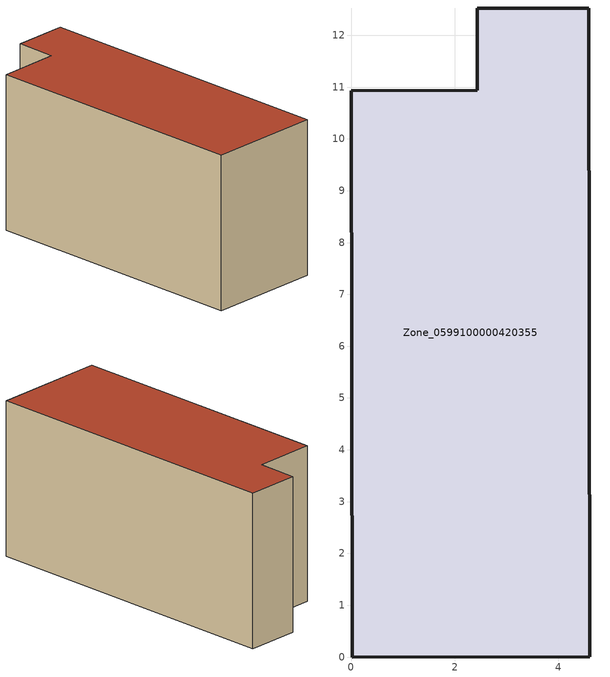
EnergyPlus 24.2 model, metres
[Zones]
Zone_0599100000420355
 floor ground (C_G): 4.61,0.01 0.02,0 0,10.93 2.43,10.94 2.43,12.53 4.59,12.53 z0
 wall outside (C_F): 0.02,0 4.61,0.01 4.59,12.53 2.43,12.53 2.43,10.94 0,10.93 0.02,0 z0:6.24
 roof outside (C_R): 0,10.93 0.02,0 4.61,0.01 4.59,12.53 2.43,12.53 2.43,10.94 z6.24
[BUILDING]
Pand.0599100000420355: North Axis=0; Terrain=City; Loads Convergence Tolerance Value=0.04; Temperature Convergence Tolerance Value=0.4; Solar Distribution=FullExterior; Maximum Number of Warmup Days=25; Minimum Number of Warmup Days=1
[Site:Location]
Rotterdam.The.Hague.AP_ZH_NLD Design_Conditions: Latitude=51.96; Longitude=4.45; Time Zone=1; Elevation=-4.5
[SITE:GROUNDTEMPERATURE:BUILDINGSURFACE]
18, 18, 18, 18, 18, 18, 18, 18, 18, 18, 18, 18
[MATERIAL] Thermal Absorptance=0.9; Solar Absorptance=0.7; Visible Absorptance=0.7
Name | Roughness | Thickness | Conductivity | Density | Specific Heat
G.TI.2006-2014 | MediumSmooth | 0.15 | 0.06 | 540 | 1210
F.TI.2006-2014 | Rough | 0.3 | 0.12 | 1920 | 840
R.TI.2006-2014 | MediumRough | 0.2 | 0.08 | 1500 | 1000
[CONSTRUCTION]
C_G: G.TI.2006-2014
C_F: F.TI.2006-2014
C_R: R.TI.2006-2014
[ZONE]
Zone_0599100000420355: Type=1; Multiplier=1; Ceiling Height=Autocalculate; Volume=Autocalculate; Floor Area=autocalculate; Part of Total Floor Area=Yes
[ZONEINFILTRATION:DESIGNFLOWRATE]
Infil_Zone_0599100000420355: Zone or ZoneList or Space or SpaceList=Zone_0599100000420355; Schedule=AlwaysOn; Design Flow Rate Calculation Method=Flow/Area; Flow Rate per Floor Area=0.0015; Constant Term Coefficient=1; Temperature Term Coefficient=0; Velocity Term Coefficient=0; Velocity Squared Term Coefficient=0
[HVACTEMPLATE:ZONE:IDEALLOADSAIRSYSTEM]
Zone_0599100000420355: Maximum Heating Supply Air Temperature=50; Minimum Cooling Supply Air Temperature=13; Maximum Heating Supply Air Humidity Ratio=0.0156; Minimum Cooling Supply Air Humidity Ratio=0.0077; Heating Limit=NoLimit; Cooling Limit=NoLimit; Dehumidification Control Type=ConstantSensibleHeatRatio; Cooling Sensible Heat Ratio=0.7; Dehumidification Setpoint=60; Humidification Control Type=None; Humidification Setpoint=30; Outdoor Air Method=None; Outdoor Air Flow Rate per Person=0.00944; Outdoor Air Flow Rate per Zone Floor Area=0; Outdoor Air Flow Rate per Zone=0; Demand Controlled Ventilation Type=None; Outdoor Air Economizer Type=NoEconomizer; Heat Recovery Type=None; Sensible Heat Recovery Effectiveness=0.7; Latent Heat Recovery Effectiveness=0.65
[ZONECONTROL:THERMOSTAT]
ThermostatControl_Zone_0599100000420355: Zone or ZoneList=Zone_0599100000420355; Control Type Schedule=DualSetpointControlType; Control 1=Thermostat_Zone_0599100000420355; Temperature Difference Between Cutout And Setpoint=0
[THERMOSTATSETPOINT:DUALSETPOINT]
Thermostat_Zone_0599100000420355: Heating Setpoint Temperature Schedule=HeatingSetpoint_Zone_0599100000420355; Cooling Setpoint Temperature Schedule=CoolingSetpoint_Zone_0599100000420355
[SCHEDULE:COMPACT]
HeatingSetpoint_Zone_0599100000420355: Through: 12/31, For: AllDays, Until: 24:00, 21
CoolingSetpoint_Zone_0599100000420355: Through: 12/31, For: AllDays, Until: 24:00, 24
DualSetpointControlType: Through: 12/31, For: AllDays, Until: 24:00, 4
AlwaysOn: Through: 12/31, For: AllDays, Until: 24:00, 1
